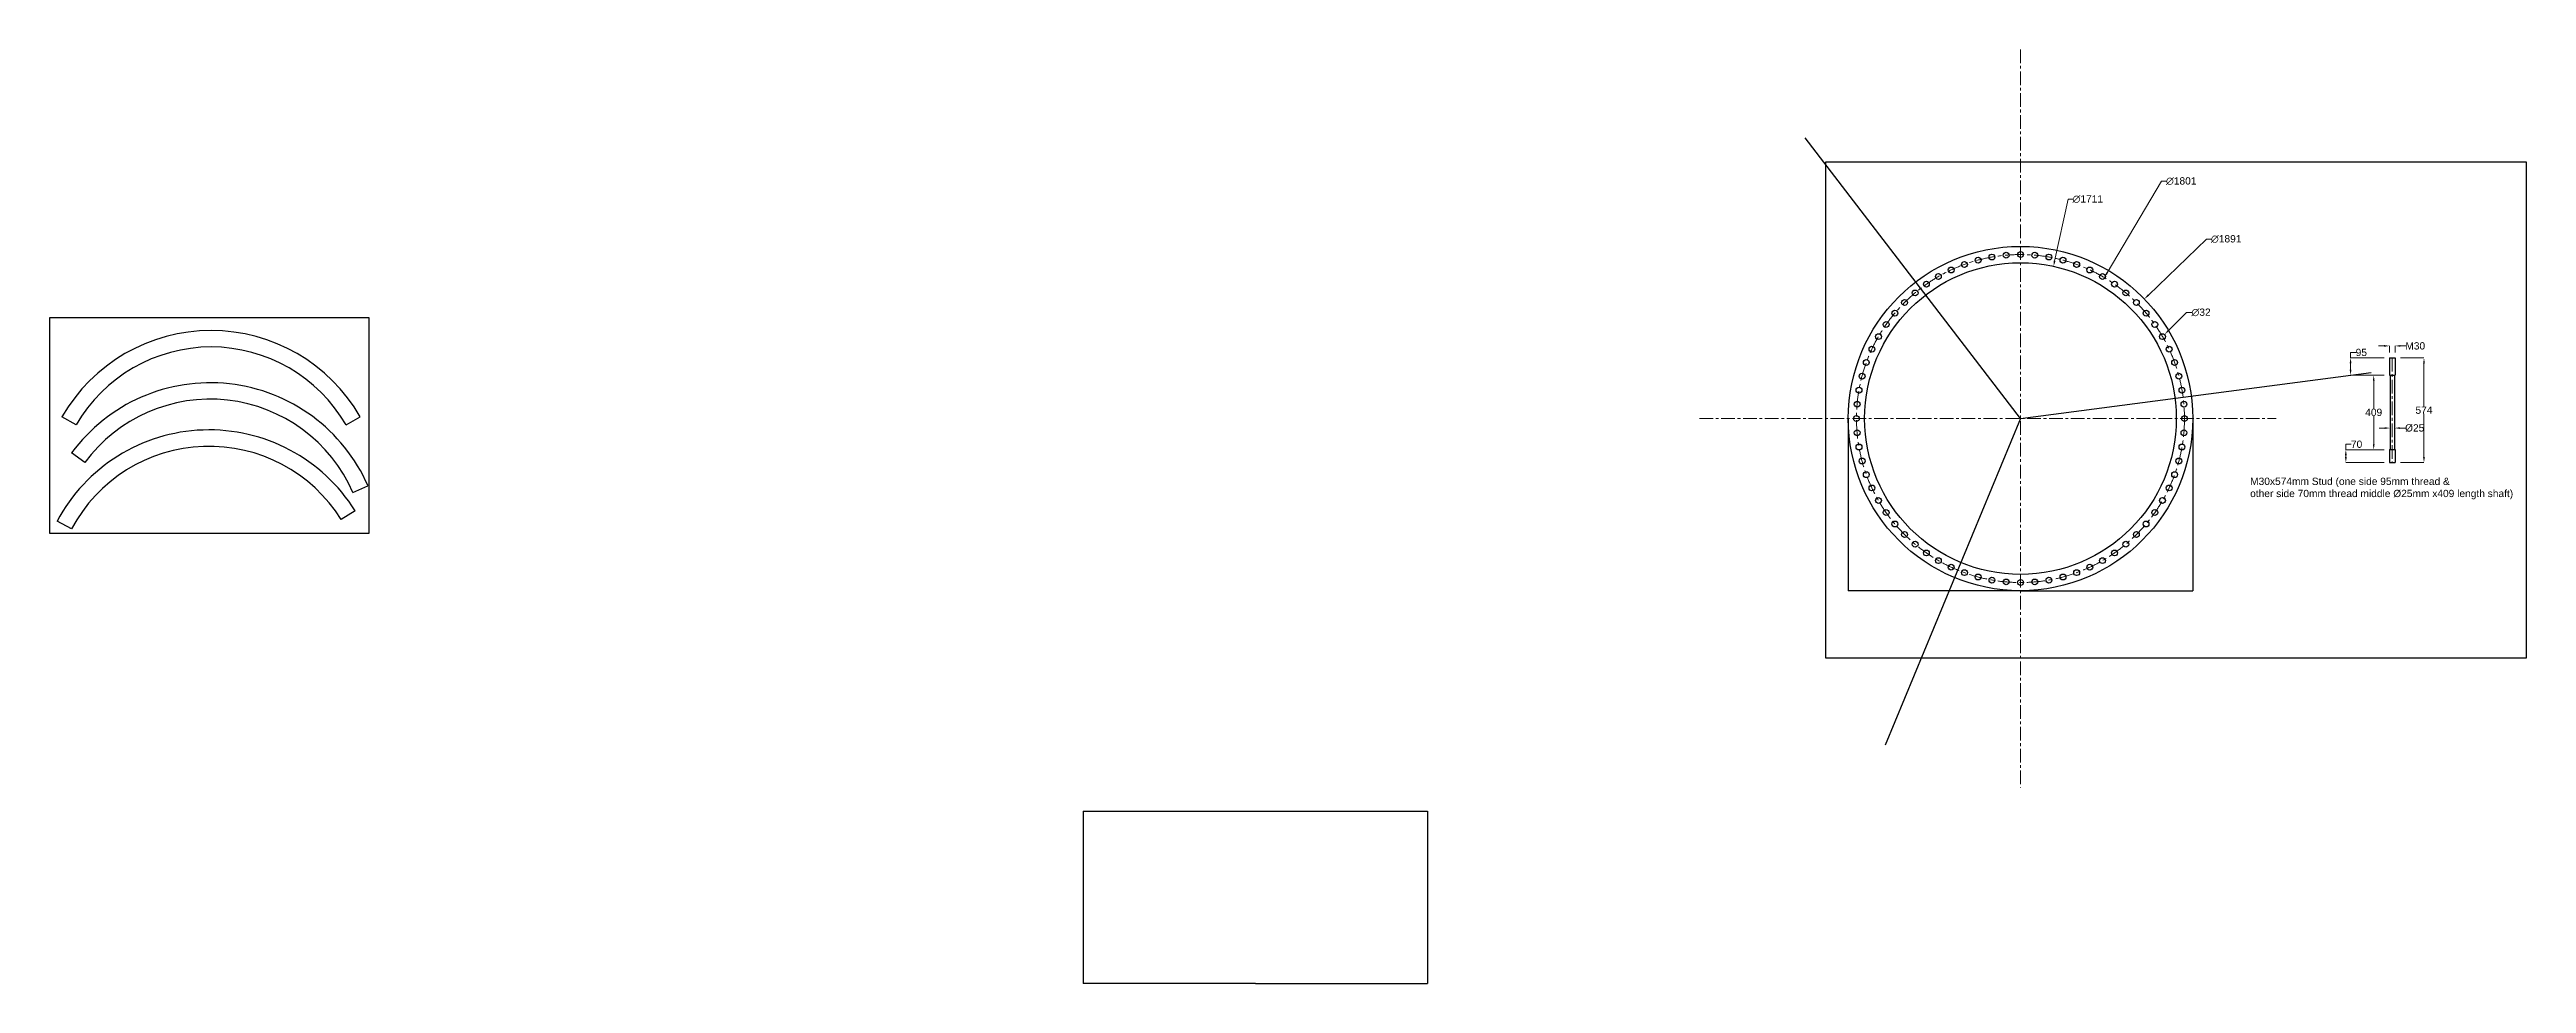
# Model space of a CAD drawing. Header units: inches. Extents: x -1322 to 12278, y 3016 to 8145.
import ezdxf

# ---------------------------------------------------------------- set-up
doc = ezdxf.new("R2010")
doc.units = ezdxf.units.IN
doc.header["$MEASUREMENT"] = 0
doc.linetypes.add('CENTER', pattern=[2, 1.25, -0.25, 0.25, -0.25])
doc.styles.get("Standard").update_dxf_attribs({"font": 'arial.ttf'})
doc.dimstyles.get("Standard").update_dxf_attribs({"dimtxt": 40, "dimasz": 30, "dimexe": 0.18, "dimexo": 30, "dimgap": 0.09, "dimtad": 0, "dimtih": 1, "dimtoh": 1, "dimdec": 0, "dimzin": 0, "dimdsep": 46, "dimtxsty": 'Standard', "dimcen": 0.09, "dimadec": 0, "dimazin": 0, "dimtfac": 1, "dimtdec": 0, "dimtofl": 0, "dimtmove": 0, "dimatfit": 3, "dimfxl": 1, "dimtolj": 1, "dimtzin": 0, "dimlwd": 5, "dimlwe": 5, "dimarcsym": 0})

# ---------------------------------------------------------------- blocks, each defined once
blk = doc.blocks.new('*U1')
blk.add_circle((0, 0), 16)
blk = doc.blocks.new('*U2')
at = {"color": 0, "linetype": 'ByBlock', "lineweight": -2, "transparency": 16777216}
for p, rotation in [((9119, 6934), 114.9999999999983), ((9192, 6964), 109.9999999999983), ((9267, 6988), 104.9999999999984), ((9343, 7005), 99.99999999999851), ((9421, 7015), 94.99999999999851), ((9500, 7019), 89.99999999999852), ((9578, 7015), 84.99999999999854), ((9656, 7005), 79.9999999999986), ((9733, 6988), 74.99999999999862), ((9808, 6964), 69.99999999999869), ((9880, 6934), 64.99999999999885), ((8921, 6808), 129.999999999998), ((8983, 6856), 124.999999999998), ((9049, 6898), 119.9999999999982), ((9950, 6898), 59.99999999999893), ((10016, 6856), 54.99999999999893), ((10078, 6808), 49.99999999999903), ((8810, 6697), 139.999999999998), ((8863, 6755), 134.999999999998), ((10136, 6755), 44.99999999999918), ((10189, 6697), 39.99999999999934), ((8720, 6568), 149.9999999999978), ((8762, 6635), 144.9999999999979), ((10237, 6635), 34.99999999999949), ((10279, 6568), 29.99999999999964), ((8653, 6426), 159.9999999999977), ((8684, 6499), 154.9999999999978), ((10316, 6499), 24.99999999999965), ((10346, 6426), 19.99999999999971), ((8613, 6274), 169.9999999999976), ((8630, 6351), 164.9999999999977), ((10369, 6351), 14.99999999999987), ((10386, 6274), 9.999999999999902), ((8599, 6118), 180), ((8603, 6197), 174.9999999999976), ((10397, 6197), 4.999999999999992), ((8603, 6040), 184.9999999999974), ((10397, 6040), 354.9999999999945), ((8613, 5962), 189.9999999999973), ((8630, 5885), 194.9999999999972), ((10369, 5885), 344.9999999999946), ((10386, 5962), 349.9999999999945), ((8653, 5810), 199.9999999999971), ((8684, 5737), 204.999999999997), ((10316, 5737), 334.9999999999945), ((10346, 5810), 339.9999999999945), ((8720, 5668), 209.9999999999969), ((8762, 5602), 214.9999999999967), ((10237, 5602), 324.9999999999947), ((10279, 5668), 329.9999999999945), ((8810, 5539), 219.9999999999968), ((8863, 5481), 224.9999999999968), ((8921, 5428), 229.9999999999966), ((10078, 5428), 309.999999999995), ((10136, 5481), 314.9999999999948), ((10189, 5539), 319.9999999999947), ((8983, 5380), 234.9999999999963), ((9049, 5338), 239.9999999999961), ((9119, 5302), 244.9999999999959), ((9880, 5302), 294.9999999999954), ((9950, 5338), 299.9999999999952), ((10016, 5380), 304.9999999999951), ((9192, 5272), 249.9999999999957), ((9267, 5248), 254.9999999999957), ((9343, 5231), 259.9999999999957), ((9421, 5221), 264.9999999999957), ((9500, 5218), 269.9999999999957), ((9578, 5221), 274.9999999999957), ((9656, 5231), 279.9999999999956), ((9733, 5248), 284.9999999999956), ((9808, 5272), 289.9999999999955)]:
    blk.add_blockref('*U1', p, dxfattribs=dict(at, rotation=rotation))
blk.add_blockref('*U1', (10400, 6118), dxfattribs=at)
blk = doc.blocks.new('*D3')
at = {"color": 0, "lineweight": 5, "transparency": 16777216}
for p, q in [((10521, 7104), (10202, 6795)), ((10551, 7104), (10521, 7104)), ((9500, 6118), (9500, 6118)), ((9500, 6118), (9500, 6118))]:
    blk.add_line(p, q, dxfattribs=at)
at = {"color": 0, "transparency": 16777216}
blk.add_solid([(10198, 6799), (10205, 6792), (10180, 6775)], dxfattribs=at)
at = {"layer": 'Defpoints', "color": 0, "transparency": 16777216}
for p in [(10180, 6775), (8819, 5461)]:
    blk.add_point(p, dxfattribs=at)
at = {"color": 0, "transparency": 16777216, "insert": (10629, 7104), "char_height": 40, "attachment_point": 5}
blk.add_mtext('\\A1;∅1891', dxfattribs=at)
blk = doc.blocks.new('*D4')
at = {"color": 0, "lineweight": 5, "transparency": 16777216}
for p, q in [((10274, 7422), (9975, 6918)), ((10304, 7422), (10274, 7422)), ((9500, 6118), (9500, 6118)), ((9500, 6118), (9500, 6118))]:
    blk.add_line(p, q, dxfattribs=at)
at = {"color": 0, "transparency": 16777216}
blk.add_solid([(9971, 6921), (9979, 6915), (9960, 6892)], dxfattribs=at)
at = {"layer": 'Defpoints', "color": 0, "transparency": 16777216}
for p in [(9960, 6892), (9040, 5344)]:
    blk.add_point(p, dxfattribs=at)
at = {"color": 0, "transparency": 16777216, "insert": (10382, 7422), "char_height": 40, "attachment_point": 5}
blk.add_mtext('\\A1;∅1801', dxfattribs=at)
blk = doc.blocks.new('*D5')
at = {"color": 0, "lineweight": 5, "transparency": 16777216}
for p, q in [((10411, 6701), (10312, 6601)), ((10441, 6701), (10411, 6701)), ((10279, 6568), (10280, 6568)), ((10279, 6568), (10279, 6568))]:
    blk.add_line(p, q, dxfattribs=at)
at = {"color": 0, "transparency": 16777216}
blk.add_solid([(10308, 6605), (10315, 6598), (10291, 6580)], dxfattribs=at)
at = {"layer": 'Defpoints', "color": 0, "transparency": 16777216}
for p in [(10268, 6557), (10291, 6580)]:
    blk.add_point(p, dxfattribs=at)
at = {"color": 0, "transparency": 16777216, "insert": (10491, 6701), "char_height": 40, "attachment_point": 5}
blk.add_mtext('\\A1;∅32', dxfattribs=at)
blk = doc.blocks.new('*D6')
at = {"color": 0, "lineweight": 5, "transparency": 16777216}
for p, q in [((9761, 7323), (9687, 6983)), ((9791, 7323), (9761, 7323)), ((9500, 6118), (9500, 6118)), ((9500, 6118), (9500, 6118))]:
    blk.add_line(p, q, dxfattribs=at)
at = {"color": 0, "transparency": 16777216}
blk.add_solid([(9682, 6985), (9692, 6982), (9681, 6954)], dxfattribs=at)
at = {"layer": 'Defpoints', "color": 0, "transparency": 16777216}
for p in [(9681, 6954), (9318, 5282)]:
    blk.add_point(p, dxfattribs=at)
at = {"color": 0, "transparency": 16777216, "insert": (9869, 7323), "char_height": 40, "attachment_point": 5}
blk.add_mtext('\\A1;∅1711', dxfattribs=at)
blk = doc.blocks.new('*D7')
at = {"color": 0, "lineweight": 5, "transparency": 16777216}
for p, q in [((11496, 6517), (11466, 6517)), ((11526, 6481), (11526, 6517)), ((11556, 6481), (11556, 6517)), ((11586, 6517), (11616, 6517))]:
    blk.add_line(p, q, dxfattribs=at)
at = {"color": 0, "transparency": 16777216}
for points in [[(11496, 6522), (11496, 6512), (11526, 6517)], [(11586, 6522), (11586, 6512), (11556, 6517)]]:
    blk.add_solid(points, dxfattribs=at)
at = {"layer": 'Defpoints', "color": 0, "transparency": 16777216}
for p in [(11526, 6451), (11556, 6517), (11556, 6451)]:
    blk.add_point(p, dxfattribs=at)
at = {"color": 0, "transparency": 16777216, "insert": (11667, 6517), "char_height": 40, "attachment_point": 5}
blk.add_mtext('\\A1;M30', dxfattribs=at)
blk = doc.blocks.new('*D8')
at = {"color": 0, "lineweight": 5, "transparency": 16777216}
for p, q in [((11586, 6451), (11715, 6451)), ((11715, 6421), (11715, 6185)), ((11715, 5907), (11715, 6144)), ((11586, 5877), (11715, 5877))]:
    blk.add_line(p, q, dxfattribs=at)
at = {"color": 0, "transparency": 16777216}
for points in [[(11710, 6421), (11720, 6421), (11715, 6451)], [(11710, 5907), (11720, 5907), (11715, 5877)]]:
    blk.add_solid(points, dxfattribs=at)
at = {"layer": 'Defpoints', "color": 0, "transparency": 16777216}
for p in [(11556, 6451), (11556, 5877), (11715, 5877)]:
    blk.add_point(p, dxfattribs=at)
at = {"color": 0, "transparency": 16777216, "insert": (11715, 6164), "char_height": 40, "attachment_point": 5}
blk.add_mtext('\\A1;574', dxfattribs=at)
blk = doc.blocks.new('*D9')
at = {"color": 0, "lineweight": 5, "transparency": 16777216}
for p, q in [((11496, 6356), (11438, 6356)), ((11439, 6326), (11439, 6173)), ((11439, 5977), (11439, 6131)), ((11496, 5947), (11438, 5947))]:
    blk.add_line(p, q, dxfattribs=at)
at = {"color": 0, "transparency": 16777216}
for points in [[(11434, 6326), (11444, 6326), (11439, 6356)], [(11434, 5977), (11444, 5977), (11439, 5947)]]:
    blk.add_solid(points, dxfattribs=at)
at = {"layer": 'Defpoints', "color": 0, "transparency": 16777216}
for p in [(11526, 6356), (11439, 5947), (11526, 5947)]:
    blk.add_point(p, dxfattribs=at)
at = {"color": 0, "transparency": 16777216, "insert": (11439, 6152), "char_height": 40, "attachment_point": 5}
blk.add_mtext('\\A1;409', dxfattribs=at)
blk = doc.blocks.new('*D10')
at = {"color": 0, "lineweight": 5, "transparency": 16777216}
for p, q in [((11312, 6451), (11312, 6481)), ((11312, 6481), (11342, 6481)), ((11496, 6451), (11312, 6451)), ((11312, 6386), (11312, 6421)), ((11496, 6356), (11312, 6356))]:
    blk.add_line(p, q, dxfattribs=at)
at = {"color": 0, "transparency": 16777216}
for points in [[(11307, 6421), (11317, 6421), (11312, 6451)], [(11307, 6386), (11317, 6386), (11312, 6356)]]:
    blk.add_solid(points, dxfattribs=at)
at = {"layer": 'Defpoints', "color": 0, "transparency": 16777216}
for p in [(11312, 6451), (11526, 6451), (11526, 6356)]:
    blk.add_point(p, dxfattribs=at)
at = {"color": 0, "transparency": 16777216, "insert": (11371, 6481), "char_height": 40, "attachment_point": 5}
blk.add_mtext('\\A1;95', dxfattribs=at)
blk = doc.blocks.new('*D11')
at = {"color": 0, "lineweight": 5, "transparency": 16777216}
for p, q in [((11286, 5947), (11286, 5977)), ((11286, 5977), (11316, 5977)), ((11496, 5947), (11286, 5947)), ((11286, 5907), (11286, 5917)), ((11496, 5877), (11286, 5877))]:
    blk.add_line(p, q, dxfattribs=at)
at = {"color": 0, "transparency": 16777216}
for points in [[(11281, 5917), (11291, 5917), (11286, 5947)], [(11281, 5907), (11291, 5907), (11286, 5877)]]:
    blk.add_solid(points, dxfattribs=at)
at = {"layer": 'Defpoints', "color": 0, "transparency": 16777216}
for p in [(11286, 5947), (11526, 5947), (11526, 5877)]:
    blk.add_point(p, dxfattribs=at)
at = {"color": 0, "transparency": 16777216, "insert": (11345, 5977), "char_height": 40, "attachment_point": 5}
blk.add_mtext('\\A1;70', dxfattribs=at)
blk = doc.blocks.new('*D12')
at = {"color": 0, "lineweight": 5, "transparency": 16777216}
for p, q in [((11499, 6066), (11469, 6066)), ((11529, 6053), (11529, 6066)), ((11554, 6044), (11554, 6066)), ((11584, 6066), (11614, 6066))]:
    blk.add_line(p, q, dxfattribs=at)
at = {"color": 0, "transparency": 16777216}
for points in [[(11499, 6071), (11499, 6061), (11529, 6066)], [(11584, 6071), (11584, 6061), (11554, 6066)]]:
    blk.add_solid(points, dxfattribs=at)
at = {"layer": 'Defpoints', "color": 0, "transparency": 16777216}
for p in [(11529, 6083), (11554, 6074), (11554, 6066)]:
    blk.add_point(p, dxfattribs=at)
at = {"color": 0, "transparency": 16777216, "insert": (11664, 6066), "char_height": 40, "attachment_point": 5}
blk.add_mtext('\\A1;%%C25', dxfattribs=at)
blk = doc.blocks.new('*U21')
blk.add_line((0, 971), (0, -971))
blk = doc.blocks.new('*U22')
at = {"color": 0, "linetype": 'ByBlock', "lineweight": -2, "transparency": 16777216}
for p, rotation in [((4458, 6604), 240), ((6140, 6604), 120)]:
    blk.add_blockref('*U21', p, dxfattribs=dict(at, rotation=rotation))
blk.add_blockref('*U21', (5299, 5147), dxfattribs=at)

msp = doc.modelspace()

# ---------------------------------------------------------------- linework, layer by layer
at = {"linetype": 'CENTER', "lineweight": 5, "ltscale": 60}
for p, q in [((9499.6, 8144.6), (9499.6, 4091.3)), ((11541.2, 6451.5), (11541.2, 5877.5)), ((7736.6, 6118.1), (10902.8, 6118.1))]:
    msp.add_line(p, q, dxfattribs=at)
at = {"linetype": 'Continuous', "lineweight": -2, "ltscale": 60}
for p, q in [((11526.2, 6451.5), (11556.2, 6451.5)), ((11526.2, 6451.5), (11526.2, 6356.5)), ((11556.2, 6451.5), (11556.2, 6356.5)), ((11526.2, 6356.5), (11556.2, 6356.5)), ((11528.7, 6356.5), (11528.7, 5947.5)), ((11553.7, 6356.5), (11553.7, 5947.5)), ((11526.2, 5947.5), (11556.2, 5947.5)), ((11526.2, 5947.5), (11526.2, 5877.5)), ((11526.2, 5877.5), (11556.2, 5877.5)), ((11556.2, 5947.5), (11556.2, 5877.5))]:
    msp.add_line(p, q, dxfattribs=at)
for p, q in [((-1175.6, 6083.3), (-1253.6, 6128.3)), ((306.2, 6083.3), (384.2, 6128.3)), ((8554.1, 6118.1), (8554.1, 5172.6)), ((10445.1, 6118.1), (10445.1, 5172.6)), ((-1128.3, 5876.5), (-1200.7, 5929.9)), ((344.3, 5711.9), (426.7, 5747.9)), ((355.9, 5611.5), (279.6, 5563.8)), ((-1201.2, 5511.9), (-1280.7, 5554.1)), ((9499.6, 5172.6), (8554.1, 5172.6)), ((9499.6, 5172.6), (10445.1, 5172.6)), ((4353.7, 3961.4), (4353.7, 3015.9)), ((4353.7, 3961.4), (6244.7, 3961.4)), ((6244.7, 3961.4), (6244.7, 3015.9)), ((5299.2, 3015.9), (4353.7, 3015.9)), ((5299.2, 3015.9), (6244.7, 3015.9))]:
    msp.add_line(p, q)
for points in [[(8428.5, 4804.1), (12277.7, 4804.1), (12277.7, 7525.7), (8428.5, 7525.7)], [(-1321.8, 5488.7), (433.5, 5488.7), (433.5, 6670.7), (-1321.8, 6670.7)]]:
    msp.add_lwpolyline(points, close=True)
for radius in [945.5, 855.5]:
    msp.add_circle((9499.6, 6118.1), radius)
at = {"linetype": 'CENTER', "lineweight": 5, "ltscale": 80}
msp.add_circle((9499.6, 6118.1), 900.5, dxfattribs=at)
for centre, radius, start, end in [((-434.7, 5655.7), 945.5, 29.99528, 150.00472), ((-434.7, 5655.7), 855.5, 29.99478, 150.00522), ((-439.5, 5369.1), 945.5, 23.6225, 143.61778), ((-439.5, 5369.1), 855.5, 23.6225, 143.61728), ((-445.8, 5110.3), 945.5, 32.01154, 152.00682), ((-445.8, 5110.3), 855.5, 32.01204, 152.00682)]:
    msp.add_arc(centre, radius, start, end)

# ---------------------------------------------------------------- block references
at = {"rotation": 337.4871131625199}
msp.add_blockref('*U22', (2261.8, 2495.2), dxfattribs=at)
msp.add_blockref('*U2', (0, 0))

# ---------------------------------------------------------------- texts
at = {"attachment_point": 1}
for s, width, insert, char_height in [('M30 STUD - ', 1906.995, (11293.5, 7287.8), 0.2), ('M30x574mm Stud (one side 95mm thread & \\Pother side 70mm thread middle %%C25mm x409 length shaft)', 2062.726, (10760.6, 5793.5), 40)]:
    msp.add_mtext_dynamic_manual_height_columns(s, width=width, gutter_width=1, heights=[0], dxfattribs=dict(at, insert=insert, char_height=char_height))

# ---------------------------------------------------------------- dimensions: what is measured, and where the dimension line sits
for p1, p2, picture, middle in [((9039.7, 5343.9), (9959.6, 6892.2), '*D4', (10382.2, 7422.1)), ((9318.5, 5282), (9680.8, 6954.2), '*D6', (9868.5, 7323.3)), ((8819.3, 5461.5), (10180, 6774.6), '*D3', (10629.1, 7104.1)), ((10268.3, 6556.9), (10290.7, 6579.7), '*D5', (10490.9, 6701.5))]:
    dim = msp.add_diameter_dim_2p(p1=p1, p2=p2, dimstyle='Standard')
    dim.commit()
    dim.dimension.update_dxf_attribs({"geometry": picture, "text_midpoint": middle, "dimtype": 163})
for base, p1, p2, text, picture, middle in [((11556.2, 6516.5), (11526.2, 6451.5), (11556.2, 6451.5), 'M<>', '*D7', (11667.2, 6516.5)), ((11553.7, 6065.7), (11528.7, 6083.3), (11553.7, 6073.9), '%%C<>', '*D12', (11664.3, 6065.7))]:
    dim = msp.add_linear_dim(base=base, p1=p1, p2=p2, text=text, dimstyle='Standard')
    dim.commit()
    dim.dimension.update_dxf_attribs({"geometry": picture, "text_midpoint": middle})
for base, p1, p2, picture, middle in [((11312.5, 6451.5), (11526.2, 6356.5), (11526.2, 6451.5), '*D10', (11371.4, 6481.5)), ((11714.8, 5877.5), (11556.2, 6451.5), (11556.2, 5877.5), '*D8', (11714.8, 6164.5))]:
    dim = msp.add_linear_dim(base=base, p1=p1, p2=p2, angle=90, dimstyle='Standard')
    dim.commit()
    dim.dimension.update_dxf_attribs({"geometry": picture, "text_midpoint": middle, "dimtype": 160})
for base, p1, picture, middle in [((11438.5, 5947.5), (11526.2, 6356.5), '*D9', (11438.5, 6152)), ((11286, 5947.5), (11526.2, 5877.5), '*D11', (11344.5, 5977.5))]:
    dim = msp.add_linear_dim(base=base, p1=p1, p2=(11526.2, 5947.5), angle=90, dimstyle='Standard')
    dim.commit()
    dim.dimension.update_dxf_attribs({"geometry": picture, "text_midpoint": middle})

doc.saveas('drawing.dxf')
